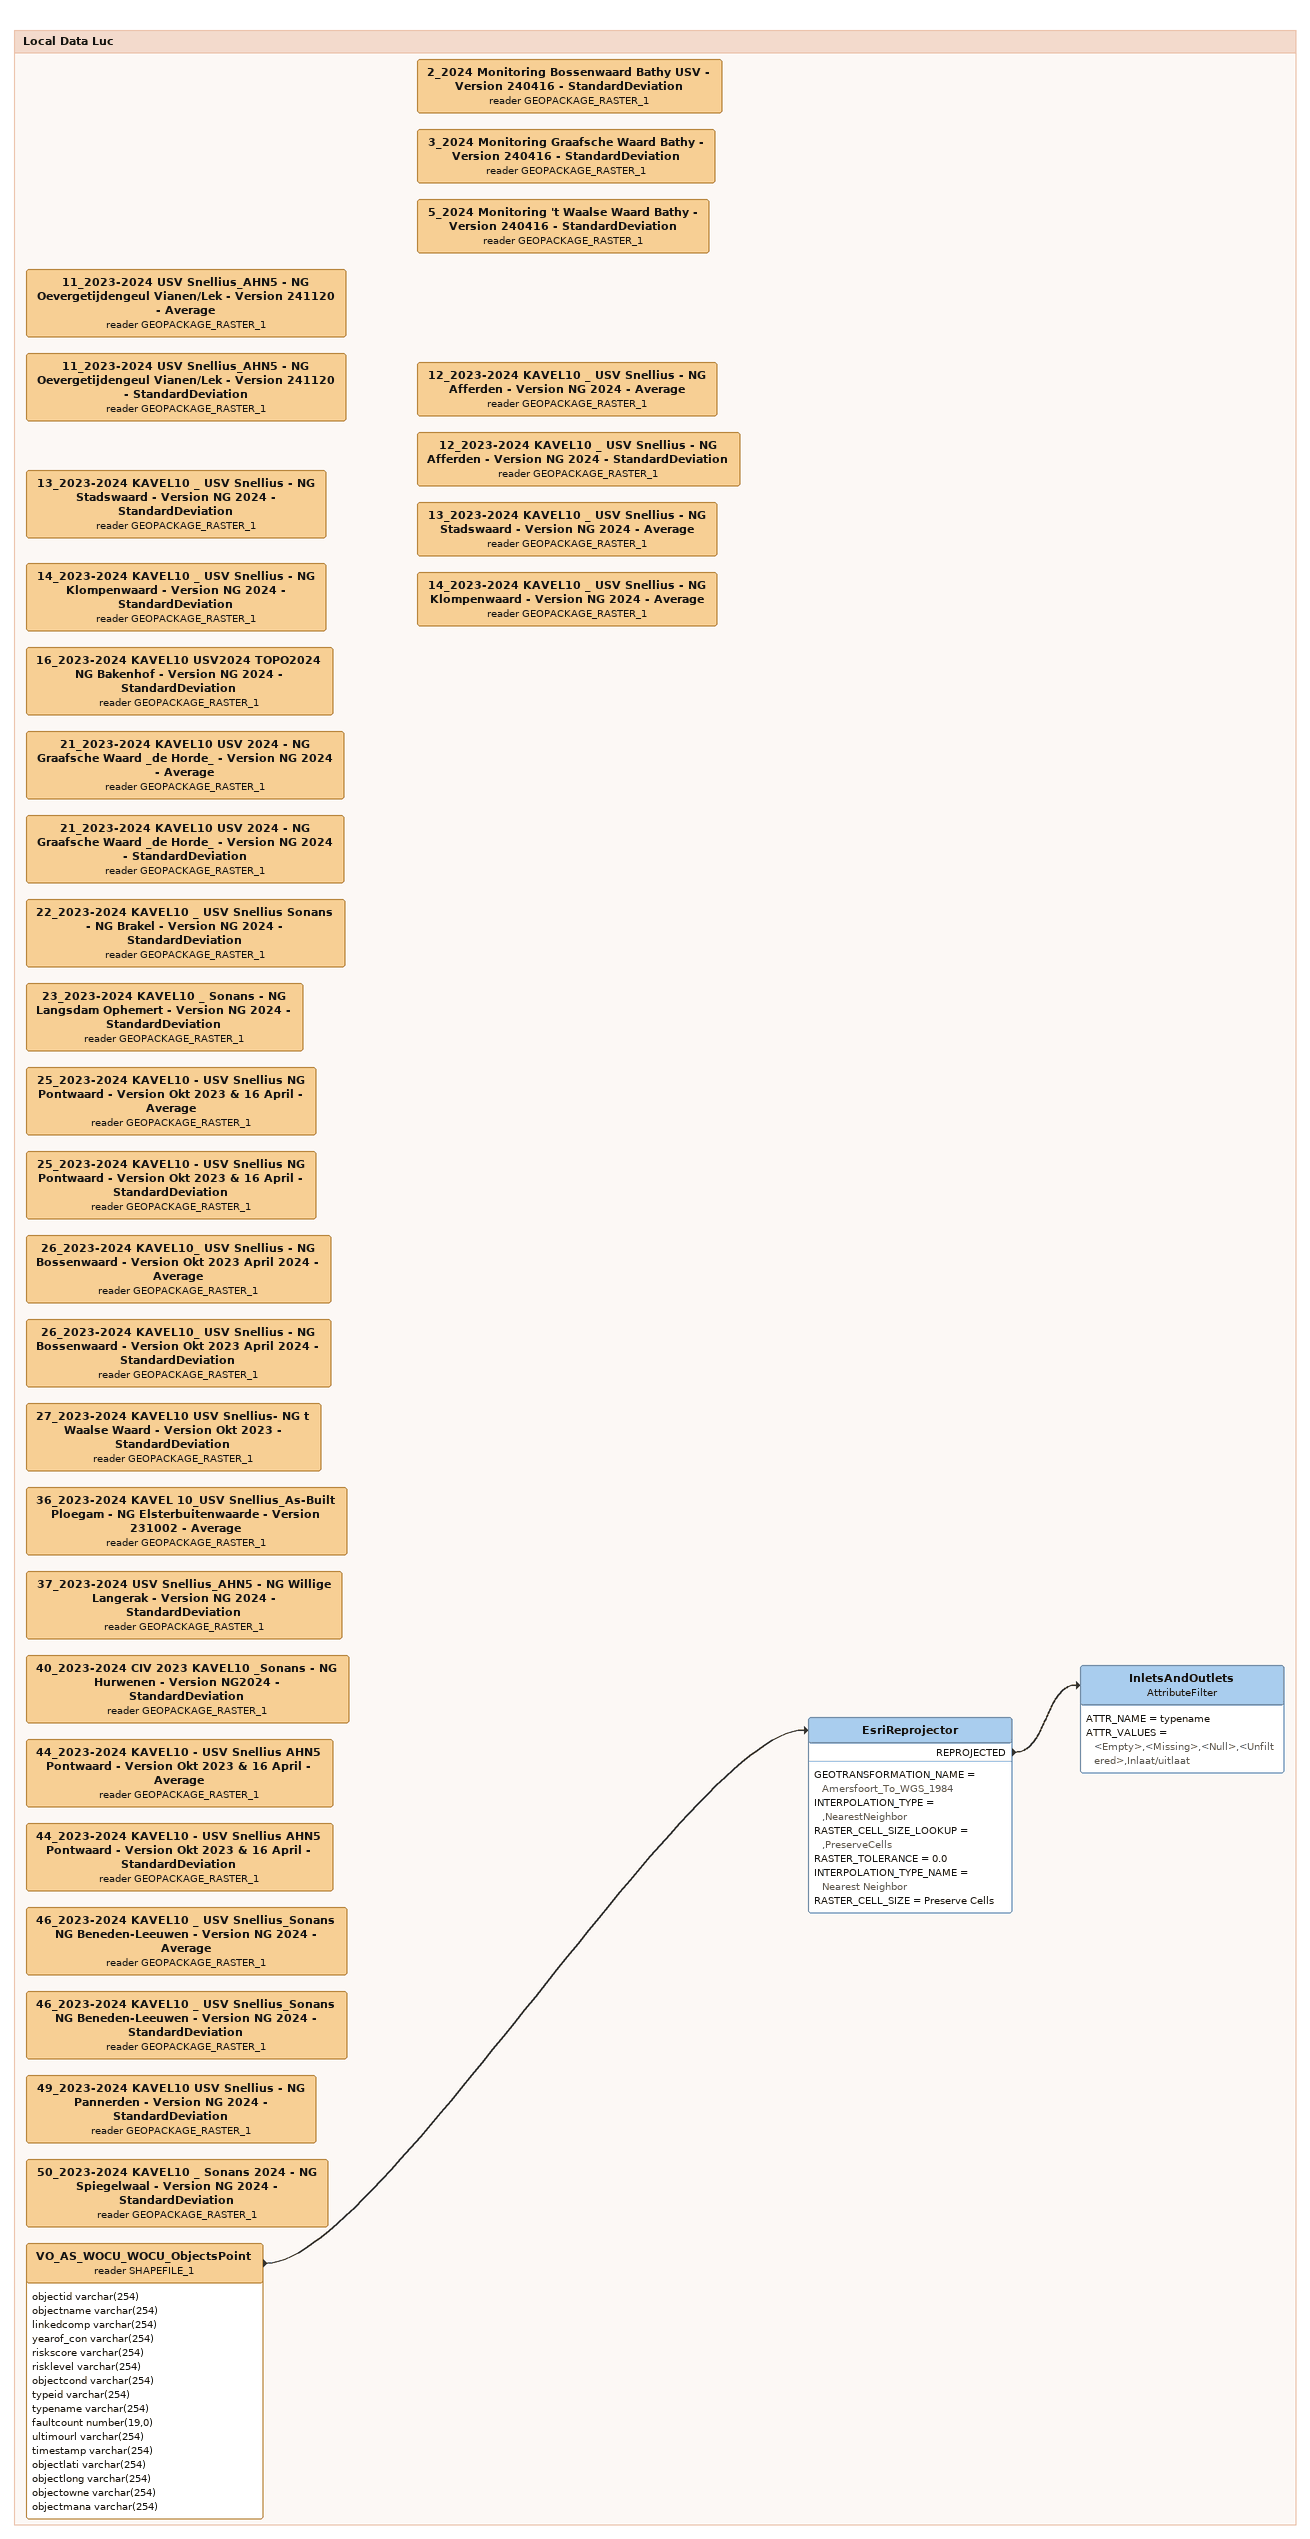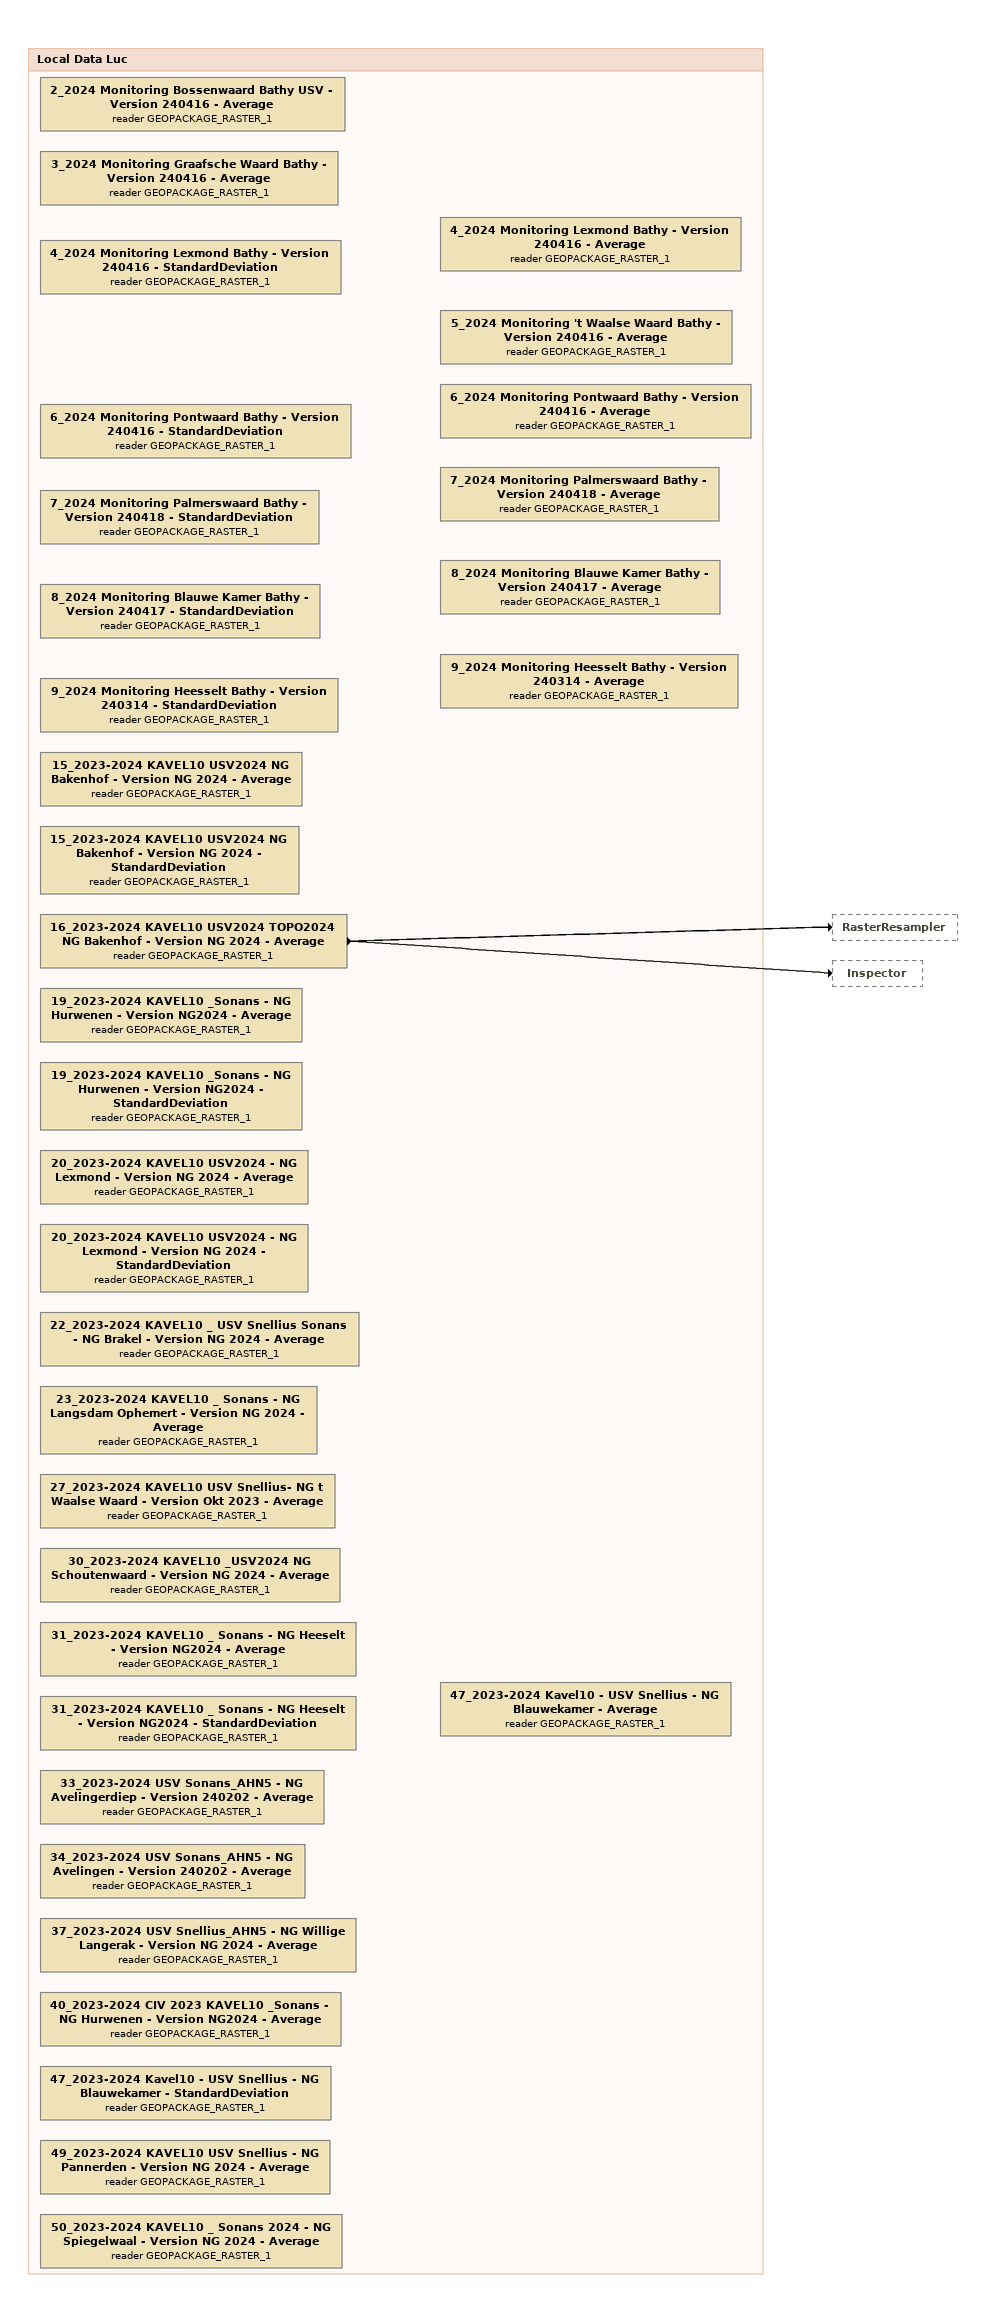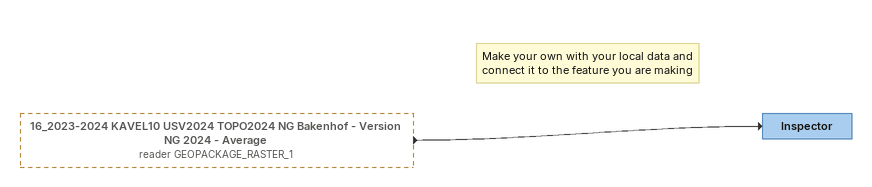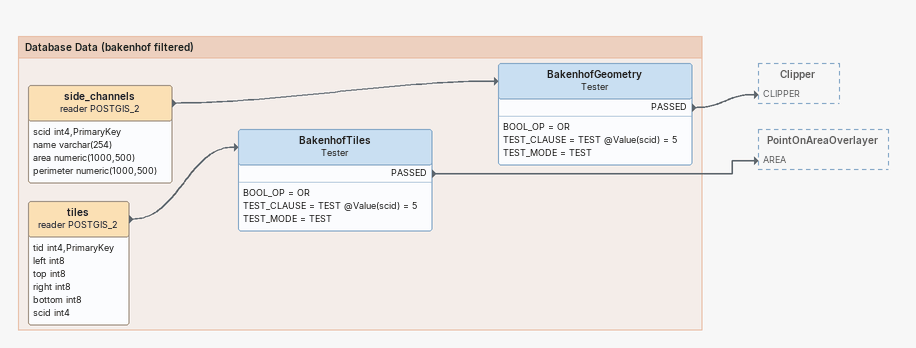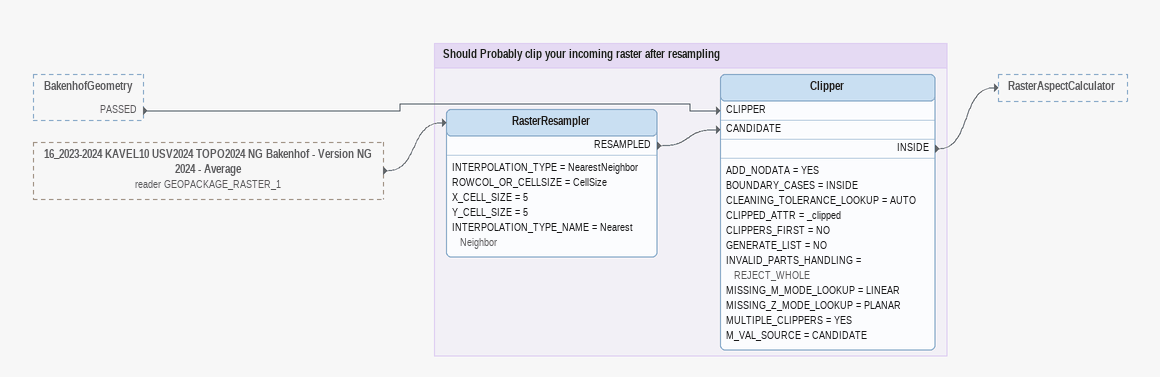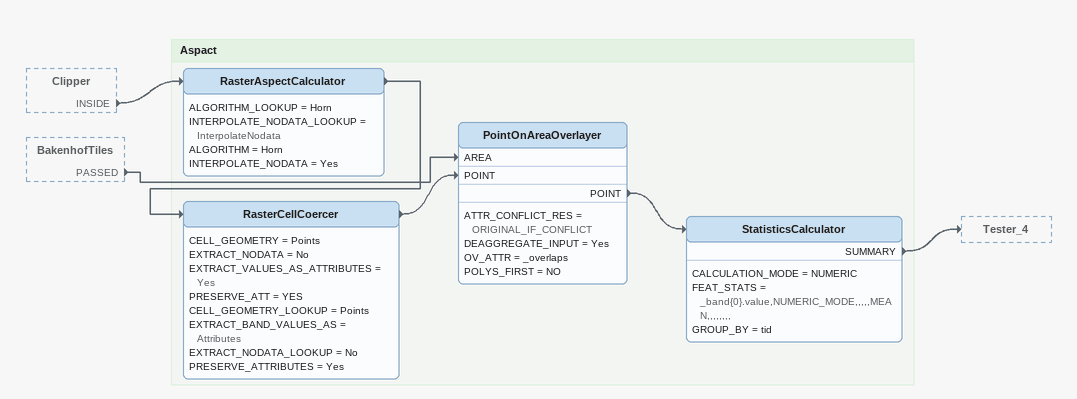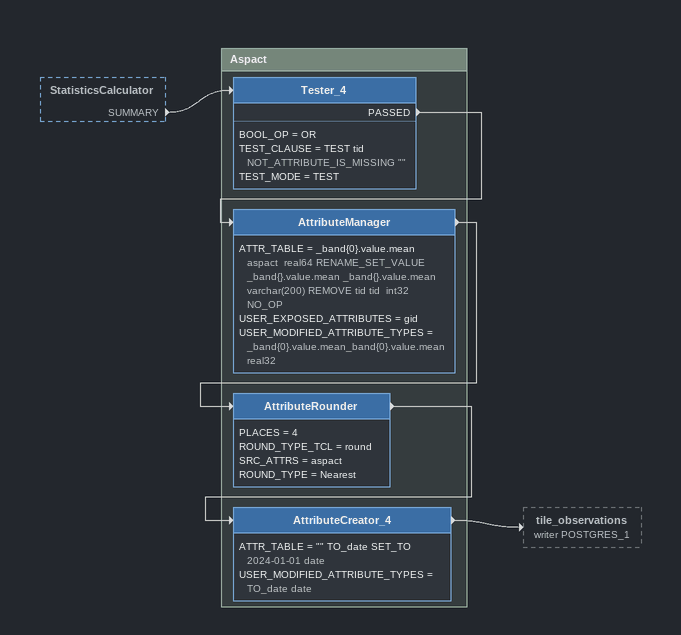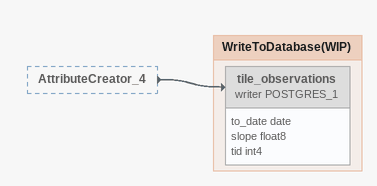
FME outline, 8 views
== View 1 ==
Bookmark: Local Data Luc
11_2023-2024 USV Snellius_AHN5 - NG Oevergetijdengeul Vianen/Lek - Version 241120 - StandardDeviation (reader GEOPACKAGE_RASTER_1)
21_2023-2024 KAVEL10 USV 2024 - NG Graafsche Waard _de Horde_ - Version NG 2024 - StandardDeviation (reader GEOPACKAGE_RASTER_1)
25_2023-2024 KAVEL10 - USV Snellius NG Pontwaard - Version Okt 2023 & 16 April - StandardDeviation (reader GEOPACKAGE_RASTER_1)
26_2023-2024 KAVEL10_ USV Snellius - NG Bossenwaard - Version Okt 2023 April 2024 - StandardDeviation (reader GEOPACKAGE_RASTER_1)
36_2023-2024 KAVEL 10_USV Snellius_As-Built Ploegam - NG Elsterbuitenwaarde - Version 231002 - Average (reader GEOPACKAGE_RASTER_1)
44_2023-2024 KAVEL10 - USV Snellius AHN5 Pontwaard - Version Okt 2023 & 16 April - StandardDeviation (reader GEOPACKAGE_RASTER_1)
46_2023-2024 KAVEL10 _ USV Snellius_Sonans NG Beneden-Leeuwen - Version NG 2024 - StandardDeviation (reader GEOPACKAGE_RASTER_1)
VO_AS_WOCU_WOCU_ObjectsPoint (reader SHAPEFILE_1)
    attributes: objectid varchar(254), objectname varchar(254), linkedcomp varchar(254), yearof_con varchar(254), riskscore varchar(254), risklevel varchar(254), objectcond varchar(254), typeid varchar(254), typename varchar(254), faultcount number(19,0), ultimourl varchar(254), timestamp varchar(254), objectlati varchar(254), objectlong varchar(254), objectowne varchar(254), objectmana varchar(254)
    -> EsriReprojector
EsriReprojector
    GEOTRANSFORMATION_NAME = Amersfoort_To_WGS_1984
    INTERPOLATION_TYPE = ,NearestNeighbor
    RASTER_CELL_SIZE_LOOKUP = ,PreserveCells
    RASTER_TOLERANCE = 0.0
    INTERPOLATION_TYPE_NAME = Nearest Neighbor
    RASTER_CELL_SIZE = Preserve Cells
    REPROJECTED -> InletsAndOutlets
InletsAndOutlets: AttributeFilter
    ATTR_NAME = typename
    ATTR_VALUES = <Empty>,<Missing>,<Null>,<Unfiltered>,Inlaat/uitlaat
11_2023-2024 USV Snellius_AHN5 - NG Oevergetijdengeul Vianen/Lek - Version 241120 - Average (reader GEOPACKAGE_RASTER_1)
12_2023-2024 KAVEL10 _ USV Snellius - NG Afferden - Version NG 2024 - StandardDeviation (reader GEOPACKAGE_RASTER_1)
13_2023-2024 KAVEL10 _ USV Snellius - NG Stadswaard - Version NG 2024 - StandardDeviation (reader GEOPACKAGE_RASTER_1)
14_2023-2024 KAVEL10 _ USV Snellius - NG Klompenwaard - Version NG 2024 - StandardDeviation (reader GEOPACKAGE_RASTER_1)
16_2023-2024 KAVEL10 USV2024 TOPO2024 NG Bakenhof - Version NG 2024 - StandardDeviation (reader GEOPACKAGE_RASTER_1)
21_2023-2024 KAVEL10 USV 2024 - NG Graafsche Waard _de Horde_ - Version NG 2024 - Average (reader GEOPACKAGE_RASTER_1)
22_2023-2024 KAVEL10 _ USV Snellius Sonans - NG Brakel - Version NG 2024 - StandardDeviation (reader GEOPACKAGE_RASTER_1)
23_2023-2024 KAVEL10 _ Sonans - NG Langsdam Ophemert - Version NG 2024 - StandardDeviation (reader GEOPACKAGE_RASTER_1)
25_2023-2024 KAVEL10 - USV Snellius NG Pontwaard - Version Okt 2023 & 16 April - Average (reader GEOPACKAGE_RASTER_1)
26_2023-2024 KAVEL10_ USV Snellius - NG Bossenwaard - Version Okt 2023 April 2024 - Average (reader GEOPACKAGE_RASTER_1)
27_2023-2024 KAVEL10 USV Snellius- NG t Waalse Waard - Version Okt 2023 - StandardDeviation (reader GEOPACKAGE_RASTER_1)
37_2023-2024 USV Snellius_AHN5 - NG Willige Langerak - Version NG 2024 - StandardDeviation (reader GEOPACKAGE_RASTER_1)
40_2023-2024 CIV 2023 KAVEL10 _Sonans - NG Hurwenen - Version NG2024 - StandardDeviation (reader GEOPACKAGE_RASTER_1)
44_2023-2024 KAVEL10 - USV Snellius AHN5 Pontwaard - Version Okt 2023 & 16 April - Average (reader GEOPACKAGE_RASTER_1)
46_2023-2024 KAVEL10 _ USV Snellius_Sonans NG Beneden-Leeuwen - Version NG 2024 - Average (reader GEOPACKAGE_RASTER_1)
49_2023-2024 KAVEL10 USV Snellius - NG Pannerden - Version NG 2024 - StandardDeviation (reader GEOPACKAGE_RASTER_1)
50_2023-2024 KAVEL10 _ Sonans 2024 - NG Spiegelwaal - Version NG 2024 - StandardDeviation (reader GEOPACKAGE_RASTER_1)
2_2024 Monitoring Bossenwaard Bathy USV - Version 240416 - StandardDeviation (reader GEOPACKAGE_RASTER_1)
3_2024 Monitoring Graafsche Waard Bathy - Version 240416 - StandardDeviation (reader GEOPACKAGE_RASTER_1)
5_2024 Monitoring 't Waalse Waard Bathy - Version 240416 - StandardDeviation (reader GEOPACKAGE_RASTER_1)
12_2023-2024 KAVEL10 _ USV Snellius - NG Afferden - Version NG 2024 - Average (reader GEOPACKAGE_RASTER_1)
13_2023-2024 KAVEL10 _ USV Snellius - NG Stadswaard - Version NG 2024 - Average (reader GEOPACKAGE_RASTER_1)
14_2023-2024 KAVEL10 _ USV Snellius - NG Klompenwaard - Version NG 2024 - Average (reader GEOPACKAGE_RASTER_1)

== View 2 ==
Bookmark: Local Data Luc
15_2023-2024 KAVEL10 USV2024 NG Bakenhof - Version NG 2024 - StandardDeviation (reader GEOPACKAGE_RASTER_1)
16_2023-2024 KAVEL10 USV2024 TOPO2024 NG Bakenhof - Version NG 2024 - Average (reader GEOPACKAGE_RASTER_1)
    -> RasterResampler
    -> Inspector
19_2023-2024 KAVEL10 _Sonans - NG Hurwenen - Version NG2024 - StandardDeviation (reader GEOPACKAGE_RASTER_1)
20_2023-2024 KAVEL10 USV2024 - NG Lexmond - Version NG 2024 - StandardDeviation (reader GEOPACKAGE_RASTER_1)
22_2023-2024 KAVEL10 _ USV Snellius Sonans - NG Brakel - Version NG 2024 - Average (reader GEOPACKAGE_RASTER_1)
23_2023-2024 KAVEL10 _ Sonans - NG Langsdam Ophemert - Version NG 2024 - Average (reader GEOPACKAGE_RASTER_1)
27_2023-2024 KAVEL10 USV Snellius- NG t Waalse Waard - Version Okt 2023 - Average (reader GEOPACKAGE_RASTER_1)
30_2023-2024 KAVEL10 _USV2024 NG Schoutenwaard - Version NG 2024 - Average (reader GEOPACKAGE_RASTER_1)
31_2023-2024 KAVEL10 _ Sonans - NG Heeselt - Version NG2024 - StandardDeviation (reader GEOPACKAGE_RASTER_1)
33_2023-2024 USV Sonans_AHN5 - NG Avelingerdiep - Version 240202 - Average (reader GEOPACKAGE_RASTER_1)
37_2023-2024 USV Snellius_AHN5 - NG Willige Langerak - Version NG 2024 - Average (reader GEOPACKAGE_RASTER_1)
40_2023-2024 CIV 2023 KAVEL10 _Sonans - NG Hurwenen - Version NG2024 - Average (reader GEOPACKAGE_RASTER_1)
49_2023-2024 KAVEL10 USV Snellius - NG Pannerden - Version NG 2024 - Average (reader GEOPACKAGE_RASTER_1)
50_2023-2024 KAVEL10 _ Sonans 2024 - NG Spiegelwaal - Version NG 2024 - Average (reader GEOPACKAGE_RASTER_1)
2_2024 Monitoring Bossenwaard Bathy USV - Version 240416 - Average (reader GEOPACKAGE_RASTER_1)
3_2024 Monitoring Graafsche Waard Bathy - Version 240416 - Average (reader GEOPACKAGE_RASTER_1)
4_2024 Monitoring Lexmond Bathy - Version 240416 - StandardDeviation (reader GEOPACKAGE_RASTER_1)
5_2024 Monitoring 't Waalse Waard Bathy - Version 240416 - Average (reader GEOPACKAGE_RASTER_1)
6_2024 Monitoring Pontwaard Bathy - Version 240416 - StandardDeviation (reader GEOPACKAGE_RASTER_1)
7_2024 Monitoring Palmerswaard Bathy - Version 240418 - StandardDeviation (reader GEOPACKAGE_RASTER_1)
8_2024 Monitoring Blauwe Kamer Bathy - Version 240417 - StandardDeviation (reader GEOPACKAGE_RASTER_1)
9_2024 Monitoring Heesselt Bathy - Version 240314 - StandardDeviation (reader GEOPACKAGE_RASTER_1)
15_2023-2024 KAVEL10 USV2024 NG Bakenhof - Version NG 2024 - Average (reader GEOPACKAGE_RASTER_1)
19_2023-2024 KAVEL10 _Sonans - NG Hurwenen - Version NG2024 - Average (reader GEOPACKAGE_RASTER_1)
20_2023-2024 KAVEL10 USV2024 - NG Lexmond - Version NG 2024 - Average (reader GEOPACKAGE_RASTER_1)
31_2023-2024 KAVEL10 _ Sonans - NG Heeselt - Version NG2024 - Average (reader GEOPACKAGE_RASTER_1)
34_2023-2024 USV Sonans_AHN5 - NG Avelingen - Version 240202 - Average (reader GEOPACKAGE_RASTER_1)
47_2023-2024 Kavel10 - USV Snellius - NG Blauwekamer - StandardDeviation (reader GEOPACKAGE_RASTER_1)
4_2024 Monitoring Lexmond Bathy - Version 240416 - Average (reader GEOPACKAGE_RASTER_1)
6_2024 Monitoring Pontwaard Bathy - Version 240416 - Average (reader GEOPACKAGE_RASTER_1)
7_2024 Monitoring Palmerswaard Bathy - Version 240418 - Average (reader GEOPACKAGE_RASTER_1)
8_2024 Monitoring Blauwe Kamer Bathy - Version 240417 - Average (reader GEOPACKAGE_RASTER_1)
9_2024 Monitoring Heesselt Bathy - Version 240314 - Average (reader GEOPACKAGE_RASTER_1)
47_2023-2024 Kavel10 - USV Snellius - NG Blauwekamer - Average (reader GEOPACKAGE_RASTER_1)

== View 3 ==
16_2023-2024 KAVEL10 USV2024 TOPO2024 NG Bakenhof - Version NG 2024 - Average (reader GEOPACKAGE_RASTER_1) [outside]
    -> Inspector
Note: Make your own with your local data and connect it to the feature you are making
Inspector

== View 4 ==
Bookmark: Database Data (bakenhof filtered)
side_channels (reader POSTGIS_2)
    attributes: scid int4,PrimaryKey, name varchar(254), area numeric(1000,500), perimeter numeric(1000,500)
    -> BakenhofGeometry
BakenhofGeometry: Tester
    BOOL_OP = OR
    TEST_CLAUSE = TEST @Value(scid) = 5
    TEST_MODE = TEST
    PASSED -> Clipper [CLIPPER]
tiles (reader POSTGIS_2)
    attributes: tid int4,PrimaryKey, left int8, top int8, right int8, bottom int8, scid int4
    -> BakenhofTiles
BakenhofTiles: Tester
    BOOL_OP = OR
    TEST_CLAUSE = TEST @Value(scid) = 5
    TEST_MODE = TEST
    PASSED -> PointOnAreaOverlayer [AREA]

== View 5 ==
BakenhofGeometry [outside]
    PASSED -> Clipper [CLIPPER]
16_2023-2024 KAVEL10 USV2024 TOPO2024 NG Bakenhof - Version NG 2024 - Average (reader GEOPACKAGE_RASTER_1) [outside]
    -> RasterResampler

Bookmark: Should Probably clip your incoming raster after resampling
RasterResampler
    INTERPOLATION_TYPE = NearestNeighbor
    ROWCOL_OR_CELLSIZE = CellSize
    X_CELL_SIZE = 5
    Y_CELL_SIZE = 5
    INTERPOLATION_TYPE_NAME = Nearest Neighbor
    RESAMPLED -> Clipper [CANDIDATE]
Clipper
    ADD_NODATA = YES
    BOUNDARY_CASES = INSIDE
    CLEANING_TOLERANCE_LOOKUP = AUTO
    CLIPPED_ATTR = _clipped
    CLIPPERS_FIRST = NO
    GENERATE_LIST = NO
    INVALID_PARTS_HANDLING = REJECT_WHOLE
    MISSING_M_MODE_LOOKUP = LINEAR
    MISSING_Z_MODE_LOOKUP = PLANAR
    MULTIPLE_CLIPPERS = YES
    M_VAL_SOURCE = CANDIDATE
    INSIDE -> RasterAspectCalculator

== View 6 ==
Clipper [outside]
    INSIDE -> RasterAspectCalculator
BakenhofTiles [outside]
    PASSED -> PointOnAreaOverlayer [AREA]

Bookmark: Aspact
RasterAspectCalculator
    ALGORITHM_LOOKUP = Horn
    INTERPOLATE_NODATA_LOOKUP = InterpolateNodata
    ALGORITHM = Horn
    INTERPOLATE_NODATA = Yes
    -> RasterCellCoercer
RasterCellCoercer
    CELL_GEOMETRY = Points
    EXTRACT_NODATA = No
    EXTRACT_VALUES_AS_ATTRIBUTES = Yes
    PRESERVE_ATT = YES
    CELL_GEOMETRY_LOOKUP = Points
    EXTRACT_BAND_VALUES_AS = Attributes
    EXTRACT_NODATA_LOOKUP = No
    PRESERVE_ATTRIBUTES = Yes
    -> PointOnAreaOverlayer [POINT]
PointOnAreaOverlayer
    ATTR_CONFLICT_RES = ORIGINAL_IF_CONFLICT
    DEAGGREGATE_INPUT = Yes
    OV_ATTR = _overlaps
    POLYS_FIRST = NO
    POINT -> StatisticsCalculator
StatisticsCalculator
    CALCULATION_MODE = NUMERIC
    FEAT_STATS = _band{0}.value,NUMERIC_MODE,,,,,MEAN,,,,,,,,
    GROUP_BY = tid
    SUMMARY -> Tester_4

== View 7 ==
StatisticsCalculator [outside]
    SUMMARY -> Tester_4

Bookmark: Aspact
Tester_4
    BOOL_OP = OR
    TEST_CLAUSE = TEST tid NOT_ATTRIBUTE_IS_MISSING ""
    TEST_MODE = TEST
    PASSED -> AttributeManager
AttributeManager
    ATTR_TABLE = _band{0}.value.mean aspact  real64 RENAME_SET_VALUE _band{}.value.mean _band{}.value.mean  varchar(200) REMOVE tid tid  int32 NO_OP
    USER_EXPOSED_ATTRIBUTES = gid
    USER_MODIFIED_ATTRIBUTE_TYPES = _band{0}.value.mean_band{0}.value.mean real32
    -> AttributeRounder
AttributeRounder
    PLACES = 4
    ROUND_TYPE_TCL = round
    SRC_ATTRS = aspact
    ROUND_TYPE = Nearest
    -> AttributeCreator_4
AttributeCreator_4
    ATTR_TABLE = "" TO_date SET_TO 2024-01-01 date
    USER_MODIFIED_ATTRIBUTE_TYPES = TO_date date
    -> tile_observations (writer POSTGRES_1)

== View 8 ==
AttributeCreator_4 [outside]
    -> tile_observations (writer POSTGRES_1)

Bookmark: WriteToDatabase(WIP)
tile_observations (writer POSTGRES_1) [off]
    attributes: to_date date, slope float8, tid int4
